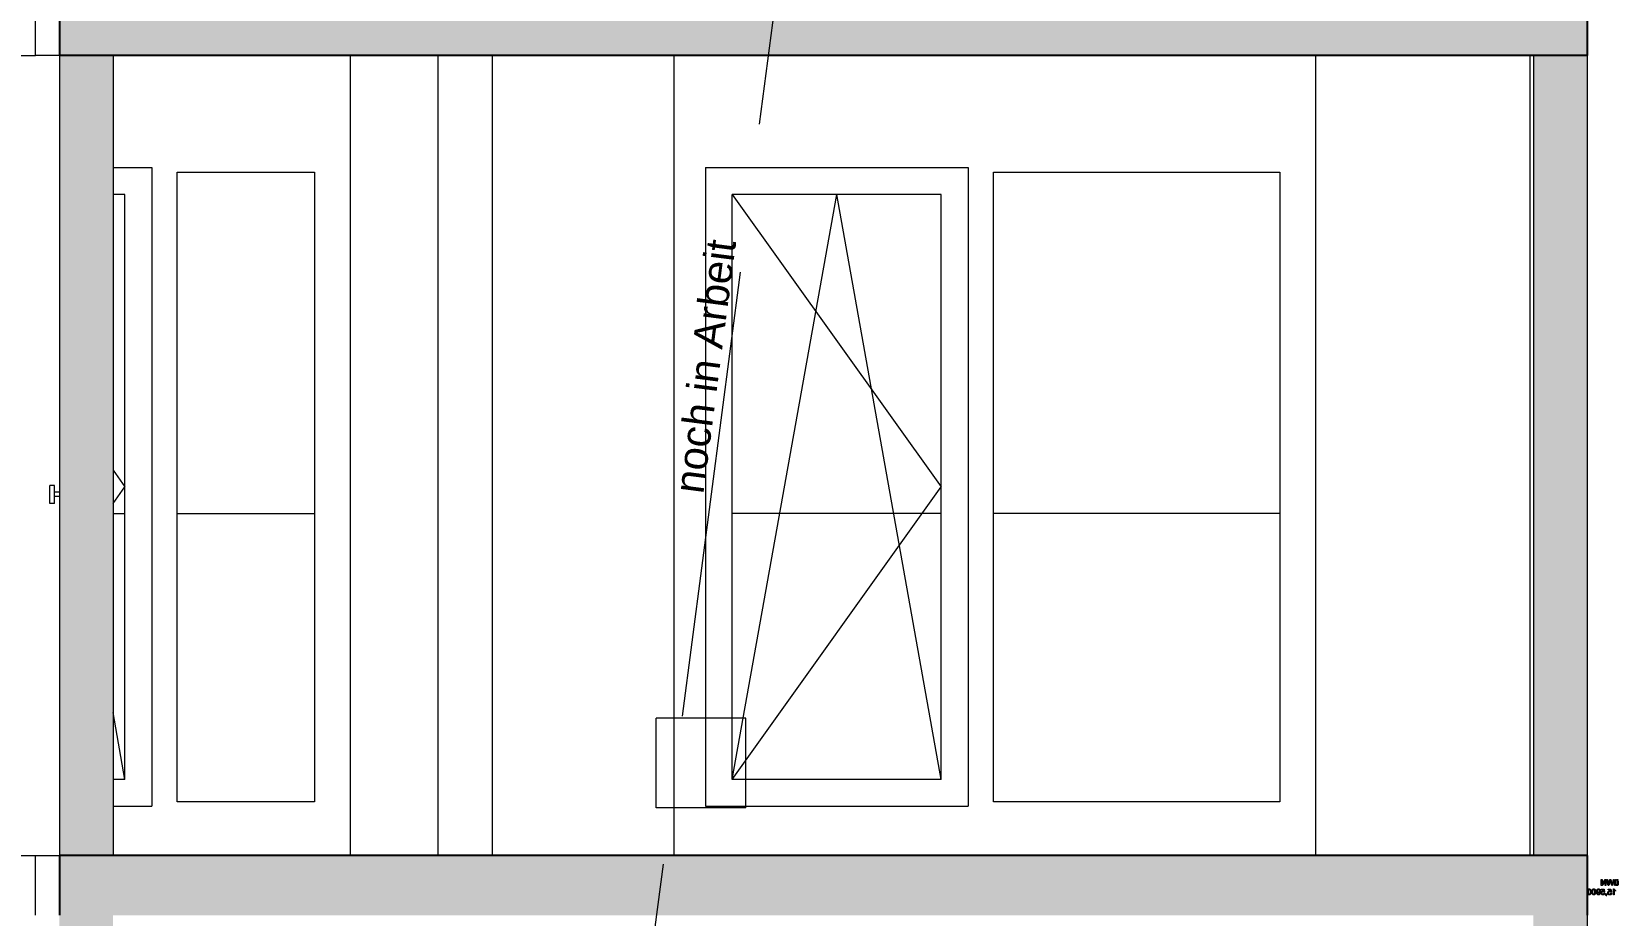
# Model space of a CAD drawing. Header units: metres. Extents: x -21.8 to 56, y -7 to 11.8.
# Drawn here: x -5.4 to -0.08, y 2.37 to 5.33 of the extents above; entities that cross this region are included whole.
import ezdxf

# ---------------------------------------------------------------- set-up
doc = ezdxf.new("R2010")
doc.units = ezdxf.units.M
doc.header["$MEASUREMENT"] = 0
doc.linetypes.add('Strichlinie eng', pattern=[0.002, 0.0015, -0.0005])
for name, color, linetype in [('I_Schnitt I RB_1_110 Wand Aussen', 7, 'Continuous'), ('I_Schnitt I RB_1_120 Wand Innen tragend', 7, 'Continuous'), ('I_Schnitt I RB_1_210 Decke', 7, 'Continuous'), ('I_Schnitt I RB_1_270 Deckendurchbruchsymbol', 7, 'Continuous'), ('I_Schnitt I RB_1_450 Absturzsicherung', 7, 'Continuous'), ('I_Schnitt I RB_1_950 Polierplan Bemaßung', 7, 'Continuous')]:
    doc.layers.add(name, color=color, linetype=linetype)
doc.styles.add('ERSTELLTER_STIL_2', font='arial.ttf')

msp = doc.modelspace()

# ---------------------------------------------------------------- hatches: boundary and pattern name
at = {"layer": 'I_Schnitt I RB_1_110 Wand Aussen', "linetype": 'Continuous', "lineweight": 0, "true_color": 0x000000}
for points in [[(-5.305, 2.57), (-5.125, 2.57), (-5.125, 5.25), (-5.305, 5.25)], [(-0.3655, 5.25), (-0.3655, 2.57), (-0.1855, 2.57), (-0.1855, 5.25)], [(-0.3655, 2.37), (-0.3655, -0.33), (-0.1855, -0.33), (-0.1855, 2.57), (-0.1855, 2.37)], [(-5.305, -0.33), (-5.125, -0.33), (-5.125, 2.37), (-5.305, 2.37)]]:
    msp.add_hatch(color=18, dxfattribs=at).paths.add_polyline_path(points)
at = {"layer": 'I_Schnitt I RB_1_210 Decke', "linetype": 'Continuous', "lineweight": 0, "true_color": 0x000000}
for points in [[(-5.305, 5.25), (-0.1855, 5.25), (-0.1855, 5.45), (-5.305, 5.45)], [(-5.305, 2.57), (-5.305, 2.37), (-0.1855, 2.37), (-0.1855, 2.57)]]:
    msp.add_hatch(color=18, dxfattribs=at).paths.add_polyline_path(points)

# ---------------------------------------------------------------- linework, layer by layer
at = {"layer": 'I_Schnitt I RB_1_110 Wand Aussen', "color": 7, "linetype": 'Continuous', "lineweight": 18, "ltscale": 1000}
for p, q in [((-5.305, 5.25), (-5.385, 5.25)), ((-5.305, 5.25), (-5.305, 2.57)), ((-5.125, 5.25), (-5.125, 2.57)), ((-4.33, 5.25), (-4.33, 2.57)), ((-3.245, 2.57), (-3.245, 5.25)), ((-1.095, 5.25), (-1.095, 2.57)), ((-0.3765, 2.57), (-0.3765, 5.25)), ((-0.3655, 5.25), (-0.3655, 2.57)), ((-0.1855, 5.25), (-0.1855, 2.57)), ((-5.385, 2.57), (-5.305, 2.57)), ((-0.1855, 2.57), (-0.1855, -0.33))]:
    msp.add_line(p, q, dxfattribs=at)
at = {"layer": 'I_Schnitt I RB_1_110 Wand Aussen', "color": 7, "linetype": 'Continuous', "lineweight": 13, "ltscale": 1000}
for p, q in [((-5.125, 4.875), (-4.995, 4.875)), ((-4.995, 4.875), (-4.995, 2.735)), ((-4.91, 2.75), (-4.91, 4.86)), ((-4.91, 4.86), (-4.45, 4.86)), ((-4.45, 4.86), (-4.45, 2.75)), ((-3.14, 4.875), (-3.14, 2.735)), ((-3.14, 4.875), (-2.26, 4.875)), ((-2.26, 4.875), (-2.26, 2.735)), ((-2.175, 2.75), (-2.175, 4.86)), ((-2.175, 4.86), (-1.215, 4.86)), ((-1.215, 4.86), (-1.215, 2.75)), ((-5.085, 4.785), (-5.125, 4.785)), ((-5.085, 2.825), (-5.085, 4.785)), ((-3.05, 2.825), (-3.05, 4.785)), ((-2.35, 4.785), (-3.05, 4.785)), ((-2.35, 2.825), (-2.35, 4.785)), ((-5.3365, 3.8087), (-5.3365, 3.81)), ((-5.3215, 3.81), (-5.3365, 3.81)), ((-5.3365, 3.805), (-5.3365, 3.8087)), ((-5.3365, 3.8), (-5.3365, 3.805)), ((-5.3365, 3.76), (-5.3365, 3.8)), ((-5.3215, 3.8087), (-5.3215, 3.81)), ((-5.3215, 3.805), (-5.3215, 3.8087)), ((-5.3215, 3.8), (-5.3215, 3.805)), ((-5.3215, 3.76), (-5.3215, 3.8)), ((-5.305, 3.7875), (-5.3215, 3.7875)), ((-5.3365, 3.755), (-5.3365, 3.76)), ((-5.3365, 3.7513), (-5.3365, 3.755)), ((-5.3365, 3.75), (-5.3365, 3.7513)), ((-5.3215, 3.75), (-5.3365, 3.75)), ((-5.305, 3.7725), (-5.3215, 3.7725)), ((-5.3215, 3.755), (-5.3215, 3.76)), ((-5.3215, 3.7513), (-5.3215, 3.755)), ((-5.3215, 3.75), (-5.3215, 3.7513)), ((-5.085, 2.825), (-5.125, 2.825)), ((-2.35, 2.825), (-3.05, 2.825)), ((-5.125, 2.735), (-4.995, 2.735)), ((-4.45, 2.75), (-4.91, 2.75)), ((-3.14, 2.735), (-2.26, 2.735)), ((-1.215, 2.75), (-2.175, 2.75))]:
    msp.add_line(p, q, dxfattribs=at)
at = {"layer": 'I_Schnitt I RB_1_110 Wand Aussen', "color": 8, "linetype": 'Continuous', "lineweight": 0, "ltscale": 1000}
for p, q in [((-3.05, 4.785), (-2.35, 3.805)), ((-3.05, 2.825), (-2.7, 4.785)), ((-2.35, 2.825), (-2.7, 4.785)), ((-5.125, 3.861), (-5.085, 3.805)), ((-5.125, 3.749), (-5.085, 3.805)), ((-3.05, 2.825), (-2.35, 3.805)), ((-5.085, 2.825), (-5.125, 3.049))]:
    msp.add_line(p, q, dxfattribs=at)
at = {"layer": 'I_Schnitt I RB_1_120 Wand Innen tragend', "color": 7, "linetype": 'Continuous', "lineweight": 18, "ltscale": 1000}
for p, q in [((-4.035, 2.57), (-4.035, 5.25)), ((-3.855, 5.25), (-3.855, 2.57))]:
    msp.add_line(p, q, dxfattribs=at)
at = {"layer": 'I_Schnitt I RB_1_210 Decke', "color": 7, "linetype": 'Continuous', "lineweight": 13, "ltscale": 1000}
for p, q in [((-5.385, 5.25), (-5.385, 5.45)), ((-5.575, 5.25), (-5.385, 5.25)), ((-5.575, 2.57), (-5.385, 2.57)), ((-5.385, 2.37), (-5.385, 2.57))]:
    msp.add_line(p, q, dxfattribs=at)
at = {"layer": 'I_Schnitt I RB_1_210 Decke', "color": 7, "linetype": 'Continuous', "lineweight": 25, "ltscale": 1000}
for p, q in [((-5.305, 5.45), (-5.305, 5.25)), ((-0.1855, 5.45), (-0.1855, 5.25)), ((-5.125, 5.25), (-5.305, 5.25)), ((-0.3655, 5.25), (-5.125, 5.25)), ((-0.1855, 5.25), (-0.3655, 5.25)), ((-5.305, 2.57), (-5.305, 2.37)), ((-5.125, 2.57), (-5.305, 2.57)), ((-0.3655, 2.57), (-5.125, 2.57)), ((-0.1855, 2.57), (-0.3655, 2.57)), ((-0.1855, 2.57), (-0.1855, 2.37))]:
    msp.add_line(p, q, dxfattribs=at)
at = {"layer": 'I_Schnitt I RB_1_270 Deckendurchbruchsymbol', "color": 7, "linetype": 'Continuous', "lineweight": 13, "ltscale": 1000}
for p, q in [((-3.005, 3.03), (-3.305, 3.03)), ((-3.305, 2.73), (-3.305, 3.03)), ((-3.005, 2.73), (-3.005, 3.03)), ((-3.005, 2.73), (-3.305, 2.73))]:
    msp.add_line(p, q, dxfattribs=at)
at = {"layer": 'I_Schnitt I RB_1_450 Absturzsicherung', "color": 7, "linetype": 'Continuous', "lineweight": 18, "ltscale": 1000}
for p, q in [((-5.125, 3.716), (-5.085, 3.716)), ((-4.91, 3.716), (-4.45, 3.716)), ((-2.35, 3.716), (-3.05, 3.716)), ((-1.215, 3.716), (-2.175, 3.716))]:
    msp.add_line(p, q, dxfattribs=at)
at = {"layer": 'I_Schnitt I RB_1_950 Polierplan Bemaßung', "color": 7, "linetype": 'Strichlinie eng', "lineweight": 13, "ltscale": 1000}
msp.add_line((-3.7318, -0.93), (-2.4906, 8.6194), dxfattribs=at)
at = {"layer": 'I_Schnitt I RB_1_950 Polierplan Bemaßung', "color": 7, "linetype": 'Continuous', "lineweight": 13, "ltscale": 1000}
for p, q in [((-0.1846, 2.4483), (-0.1845, 2.4501)), ((-0.1846, 2.4466), (-0.1846, 2.4483)), ((-0.1844, 2.4451), (-0.1846, 2.4466)), ((-0.1845, 2.4501), (-0.1844, 2.4516)), ((-0.1844, 2.4516), (-0.1842, 2.4529)), ((-0.1842, 2.4529), (-0.1838, 2.454)), ((-0.1838, 2.454), (-0.1834, 2.455)), ((-0.1834, 2.455), (-0.1829, 2.4558)), ((-0.1829, 2.4558), (-0.1824, 2.4566)), ((-0.1824, 2.4566), (-0.1817, 2.4572)), ((-0.182, 2.4505), (-0.1821, 2.4483)), ((-0.1821, 2.4483), (-0.182, 2.446)), ((-0.1818, 2.4523), (-0.182, 2.4505)), ((-0.182, 2.446), (-0.1818, 2.4442)), ((-0.1815, 2.4537), (-0.1818, 2.4523)), ((-0.1817, 2.4572), (-0.181, 2.4576)), ((-0.181, 2.4547), (-0.1815, 2.4537)), ((-0.181, 2.4576), (-0.1801, 2.458)), ((-0.1802, 2.4556), (-0.181, 2.4547)), ((-0.1792, 2.4561), (-0.1802, 2.4556)), ((-0.1801, 2.458), (-0.1792, 2.4582)), ((-0.1792, 2.4582), (-0.1782, 2.4583)), ((-0.1782, 2.4563), (-0.1792, 2.4561)), ((-0.1782, 2.4583), (-0.1768, 2.4582)), ((-0.1771, 2.4561), (-0.1782, 2.4563)), ((-0.1763, 2.4557), (-0.1771, 2.4561)), ((-0.1768, 2.4582), (-0.1757, 2.4578)), ((-0.1755, 2.4549), (-0.1763, 2.4557)), ((-0.1757, 2.4578), (-0.1746, 2.4571)), ((-0.175, 2.4538), (-0.1755, 2.4549)), ((-0.1746, 2.4523), (-0.175, 2.4538)), ((-0.1746, 2.4571), (-0.1738, 2.4563)), ((-0.1744, 2.4505), (-0.1746, 2.4523)), ((-0.1746, 2.4442), (-0.1743, 2.446)), ((-0.1743, 2.4483), (-0.1744, 2.4505)), ((-0.1743, 2.446), (-0.1743, 2.4483)), ((-0.1738, 2.4563), (-0.1731, 2.4552)), ((-0.1731, 2.4552), (-0.1725, 2.4539)), ((-0.1725, 2.4539), (-0.1722, 2.4527)), ((-0.1722, 2.4527), (-0.172, 2.4514)), ((-0.1719, 2.4462), (-0.1721, 2.4443)), ((-0.172, 2.4514), (-0.1718, 2.4499)), ((-0.1718, 2.4483), (-0.1719, 2.4462)), ((-0.1718, 2.4499), (-0.1718, 2.4483)), ((-0.1693, 2.4501), (-0.1691, 2.4516)), ((-0.1693, 2.4483), (-0.1693, 2.4501)), ((-0.1693, 2.4466), (-0.1693, 2.4483)), ((-0.1692, 2.4451), (-0.1693, 2.4466)), ((-0.1691, 2.4516), (-0.1689, 2.4529)), ((-0.1689, 2.4529), (-0.1686, 2.454)), ((-0.1686, 2.454), (-0.1682, 2.455)), ((-0.1682, 2.455), (-0.1677, 2.4558)), ((-0.1677, 2.4558), (-0.1671, 2.4566)), ((-0.1671, 2.4566), (-0.1665, 2.4572)), ((-0.1668, 2.4505), (-0.1669, 2.4483)), ((-0.1669, 2.4483), (-0.1668, 2.446)), ((-0.1666, 2.4523), (-0.1668, 2.4505)), ((-0.1668, 2.446), (-0.1666, 2.4442)), ((-0.1662, 2.4537), (-0.1666, 2.4523)), ((-0.1665, 2.4572), (-0.1657, 2.4576)), ((-0.1657, 2.4547), (-0.1662, 2.4537)), ((-0.1657, 2.4576), (-0.1649, 2.458)), ((-0.1649, 2.4556), (-0.1657, 2.4547)), ((-0.1649, 2.458), (-0.164, 2.4582)), ((-0.164, 2.4561), (-0.1649, 2.4556)), ((-0.164, 2.4582), (-0.1629, 2.4583)), ((-0.1629, 2.4563), (-0.164, 2.4561)), ((-0.1629, 2.4583), (-0.1616, 2.4582)), ((-0.1619, 2.4561), (-0.1629, 2.4563)), ((-0.161, 2.4557), (-0.1619, 2.4561)), ((-0.1616, 2.4582), (-0.1604, 2.4578)), ((-0.1603, 2.4549), (-0.161, 2.4557)), ((-0.1604, 2.4578), (-0.1594, 2.4571)), ((-0.1597, 2.4538), (-0.1603, 2.4549)), ((-0.1593, 2.4523), (-0.1597, 2.4538)), ((-0.1594, 2.4571), (-0.1585, 2.4563)), ((-0.1591, 2.4505), (-0.1593, 2.4523)), ((-0.1593, 2.4442), (-0.1591, 2.446)), ((-0.159, 2.4483), (-0.1591, 2.4505)), ((-0.1591, 2.446), (-0.159, 2.4483)), ((-0.1585, 2.4563), (-0.1578, 2.4552)), ((-0.1578, 2.4552), (-0.1573, 2.4539)), ((-0.1573, 2.4539), (-0.1569, 2.4527)), ((-0.1569, 2.4527), (-0.1567, 2.4514)), ((-0.1566, 2.4462), (-0.1569, 2.4443)), ((-0.1567, 2.4514), (-0.1566, 2.4499)), ((-0.1566, 2.4499), (-0.1565, 2.4483)), ((-0.1565, 2.4483), (-0.1566, 2.4462)), ((-0.1542, 2.4488), (-0.1541, 2.4505)), ((-0.1541, 2.447), (-0.1542, 2.4488)), ((-0.1541, 2.4505), (-0.154, 2.452)), ((-0.154, 2.4454), (-0.1541, 2.447)), ((-0.154, 2.452), (-0.1537, 2.4533)), ((-0.1537, 2.4533), (-0.1534, 2.4543)), ((-0.1534, 2.4543), (-0.1527, 2.4555)), ((-0.1527, 2.4555), (-0.1519, 2.4565)), ((-0.1519, 2.4565), (-0.151, 2.4573)), ((-0.1512, 2.4471), (-0.1518, 2.4478)), ((-0.1518, 2.4478), (-0.1518, 2.4473)), ((-0.1518, 2.4473), (-0.1518, 2.4463)), ((-0.1518, 2.4463), (-0.1516, 2.4454)), ((-0.1514, 2.4531), (-0.1515, 2.4518)), ((-0.1515, 2.4518), (-0.1514, 2.4505)), ((-0.151, 2.4542), (-0.1514, 2.4531)), ((-0.1514, 2.4505), (-0.151, 2.4494)), ((-0.1506, 2.4465), (-0.1512, 2.4471)), ((-0.151, 2.4573), (-0.1499, 2.4578)), ((-0.1504, 2.4551), (-0.151, 2.4542)), ((-0.151, 2.4494), (-0.1504, 2.4485)), ((-0.1498, 2.4459), (-0.1506, 2.4465)), ((-0.1496, 2.4557), (-0.1504, 2.4551)), ((-0.1504, 2.4485), (-0.1497, 2.4479)), ((-0.1499, 2.4578), (-0.1487, 2.4582)), ((-0.149, 2.4455), (-0.1498, 2.4459)), ((-0.1497, 2.4479), (-0.1487, 2.4475)), ((-0.1487, 2.4562), (-0.1496, 2.4557)), ((-0.1487, 2.4582), (-0.1475, 2.4583)), ((-0.1478, 2.4563), (-0.1487, 2.4562)), ((-0.1487, 2.4475), (-0.1477, 2.4474)), ((-0.1467, 2.4561), (-0.1478, 2.4563)), ((-0.1477, 2.4474), (-0.1466, 2.4475)), ((-0.1475, 2.4583), (-0.1458, 2.4581)), ((-0.1458, 2.4557), (-0.1467, 2.4561)), ((-0.1466, 2.4475), (-0.1457, 2.4479)), ((-0.1458, 2.4581), (-0.1443, 2.4575)), ((-0.145, 2.455), (-0.1458, 2.4557)), ((-0.1457, 2.4479), (-0.1449, 2.4485)), ((-0.1442, 2.446), (-0.1456, 2.4454)), ((-0.1443, 2.454), (-0.145, 2.455)), ((-0.1449, 2.4485), (-0.1443, 2.4494)), ((-0.1443, 2.4575), (-0.143, 2.4565)), ((-0.1439, 2.4529), (-0.1443, 2.454)), ((-0.1443, 2.4494), (-0.1439, 2.4504)), ((-0.143, 2.447), (-0.1442, 2.446)), ((-0.1438, 2.4516), (-0.1439, 2.4529)), ((-0.1439, 2.4504), (-0.1438, 2.4516)), ((-0.143, 2.4565), (-0.1423, 2.4555)), ((-0.1422, 2.4479), (-0.143, 2.447)), ((-0.1423, 2.4555), (-0.1417, 2.4544)), ((-0.1417, 2.449), (-0.1422, 2.4479)), ((-0.1417, 2.4544), (-0.1414, 2.4531)), ((-0.1414, 2.4503), (-0.1417, 2.449)), ((-0.1414, 2.4531), (-0.1413, 2.4517)), ((-0.1413, 2.4517), (-0.1414, 2.4503)), ((-0.139, 2.4452), (-0.1389, 2.4466)), ((-0.1389, 2.4466), (-0.1386, 2.4478)), ((-0.1386, 2.4478), (-0.1381, 2.4489)), ((-0.1381, 2.4556), (-0.1381, 2.4579)), ((-0.1381, 2.4579), (-0.1284, 2.4579)), ((-0.1303, 2.4556), (-0.1381, 2.4556)), ((-0.1381, 2.4489), (-0.1373, 2.4498)), ((-0.1378, 2.47), (-0.1378, 2.4896)), ((-0.1378, 2.4896), (-0.1354, 2.4896)), ((-0.1352, 2.47), (-0.1378, 2.47)), ((-0.1373, 2.4498), (-0.136, 2.4508)), ((-0.1364, 2.4463), (-0.1365, 2.445)), ((-0.136, 2.4474), (-0.1364, 2.4463)), ((-0.136, 2.4508), (-0.1346, 2.4514)), ((-0.1353, 2.4483), (-0.136, 2.4474)), ((-0.1354, 2.4896), (-0.1354, 2.4742)), ((-0.1354, 2.4742), (-0.125, 2.4896)), ((-0.1345, 2.4489), (-0.1353, 2.4483)), ((-0.1249, 2.4854), (-0.1352, 2.47)), ((-0.1346, 2.4514), (-0.1329, 2.4516)), ((-0.1335, 2.4493), (-0.1345, 2.4489)), ((-0.1323, 2.4495), (-0.1335, 2.4493)), ((-0.1329, 2.4516), (-0.1317, 2.4515)), ((-0.1312, 2.4493), (-0.1323, 2.4495)), ((-0.1317, 2.4515), (-0.1304, 2.451)), ((-0.1302, 2.4489), (-0.1312, 2.4493)), ((-0.1304, 2.451), (-0.1292, 2.4504)), ((-0.1292, 2.4504), (-0.1303, 2.4556)), ((-0.1294, 2.4483), (-0.1302, 2.4489)), ((-0.1287, 2.4476), (-0.1294, 2.4483)), ((-0.1265, 2.4479), (-0.1287, 2.4476)), ((-0.1284, 2.4579), (-0.1265, 2.4479)), ((-0.125, 2.4896), (-0.1224, 2.4896)), ((-0.1249, 2.47), (-0.1249, 2.4854)), ((-0.1224, 2.47), (-0.1249, 2.47)), ((-0.1224, 2.4896), (-0.1224, 2.47)), ((-0.1146, 2.47), (-0.12, 2.4896)), ((-0.12, 2.4896), (-0.1174, 2.4896)), ((-0.1174, 2.4896), (-0.1143, 2.477)), ((-0.1162, 2.4452), (-0.1161, 2.4466)), ((-0.1161, 2.4466), (-0.1157, 2.4478)), ((-0.1157, 2.4478), (-0.1152, 2.4489)), ((-0.1153, 2.4556), (-0.1153, 2.4579)), ((-0.1153, 2.4579), (-0.1055, 2.4579)), ((-0.1074, 2.4556), (-0.1153, 2.4556)), ((-0.1152, 2.4489), (-0.1144, 2.4498)), ((-0.1121, 2.47), (-0.1146, 2.47)), ((-0.1144, 2.4498), (-0.1131, 2.4508)), ((-0.1143, 2.477), (-0.1139, 2.4755)), ((-0.1139, 2.4755), (-0.1136, 2.474)), ((-0.1136, 2.474), (-0.1133, 2.4727)), ((-0.1135, 2.4463), (-0.1136, 2.445)), ((-0.1131, 2.4474), (-0.1135, 2.4463)), ((-0.1133, 2.4727), (-0.113, 2.4744)), ((-0.1131, 2.4508), (-0.1117, 2.4514)), ((-0.1125, 2.4483), (-0.1131, 2.4474)), ((-0.113, 2.4744), (-0.1127, 2.4761)), ((-0.1127, 2.4761), (-0.1123, 2.4779)), ((-0.1116, 2.4489), (-0.1125, 2.4483)), ((-0.1123, 2.4779), (-0.1118, 2.4797)), ((-0.108, 2.485), (-0.1121, 2.47)), ((-0.1118, 2.4797), (-0.109, 2.4896)), ((-0.1117, 2.4514), (-0.1101, 2.4516)), ((-0.1106, 2.4493), (-0.1116, 2.4489)), ((-0.1094, 2.4495), (-0.1106, 2.4493)), ((-0.1101, 2.4516), (-0.1088, 2.4515)), ((-0.1083, 2.4493), (-0.1094, 2.4495)), ((-0.109, 2.4896), (-0.1058, 2.4896)), ((-0.1088, 2.4515), (-0.1076, 2.451)), ((-0.1073, 2.4489), (-0.1083, 2.4493)), ((-0.1075, 2.4865), (-0.108, 2.485)), ((-0.1076, 2.451), (-0.1064, 2.4504)), ((-0.1073, 2.4873), (-0.1075, 2.4865)), ((-0.1064, 2.4504), (-0.1074, 2.4556)), ((-0.107, 2.486), (-0.1073, 2.4873)), ((-0.1065, 2.4483), (-0.1073, 2.4489)), ((-0.1068, 2.485), (-0.107, 2.486)), ((-0.1026, 2.47), (-0.1068, 2.485)), ((-0.1058, 2.4476), (-0.1065, 2.4483)), ((-0.1058, 2.4896), (-0.1021, 2.4764)), ((-0.1036, 2.4479), (-0.1058, 2.4476)), ((-0.1055, 2.4579), (-0.1036, 2.4479)), ((-0.0999, 2.47), (-0.1026, 2.47)), ((-0.1021, 2.4764), (-0.1019, 2.4758)), ((-0.1019, 2.4758), (-0.1016, 2.4745)), ((-0.1016, 2.4745), (-0.1012, 2.4727)), ((-0.1012, 2.4727), (-0.101, 2.4741)), ((-0.101, 2.4741), (-0.1007, 2.4754)), ((-0.1007, 2.4754), (-0.1004, 2.4768)), ((-0.1004, 2.4768), (-0.0974, 2.4896)), ((-0.0947, 2.4896), (-0.0999, 2.47)), ((-0.0974, 2.4896), (-0.0947, 2.4896)), ((-0.097, 2.4386), (-0.097, 2.4583)), ((-0.097, 2.4583), (-0.0954, 2.4583)), ((-0.0954, 2.4583), (-0.0949, 2.4574)), ((-0.0949, 2.4574), (-0.0942, 2.4566)), ((-0.0939, 2.4534), (-0.0946, 2.4539)), ((-0.0946, 2.4539), (-0.0946, 2.4386)), ((-0.0942, 2.4566), (-0.0933, 2.4557)), ((-0.0932, 2.4528), (-0.0939, 2.4534)), ((-0.0933, 2.4557), (-0.0922, 2.4548)), ((-0.0923, 2.4523), (-0.0932, 2.4528)), ((-0.0924, 2.47), (-0.0924, 2.4842)), ((-0.0924, 2.4842), (-0.09, 2.4842)), ((-0.0903, 2.47), (-0.0924, 2.47)), ((-0.0914, 2.4518), (-0.0923, 2.4523)), ((-0.0922, 2.4548), (-0.091, 2.454)), ((-0.0905, 2.4513), (-0.0914, 2.4518)), ((-0.091, 2.454), (-0.0897, 2.4534)), ((-0.0897, 2.451), (-0.0905, 2.4513)), ((-0.0904, 2.487), (-0.0904, 2.4898)), ((-0.0904, 2.4898), (-0.0879, 2.4898)), ((-0.0879, 2.487), (-0.0904, 2.487)), ((-0.0894, 2.471), (-0.0903, 2.4721)), ((-0.0903, 2.4721), (-0.0903, 2.47)), ((-0.09, 2.4842), (-0.09, 2.4766)), ((-0.09, 2.4766), (-0.09, 2.4755)), ((-0.09, 2.4755), (-0.0898, 2.4746)), ((-0.0898, 2.4746), (-0.0896, 2.4738)), ((-0.0897, 2.4534), (-0.0897, 2.451)), ((-0.0896, 2.4738), (-0.0891, 2.473)), ((-0.0883, 2.4703), (-0.0894, 2.471)), ((-0.0891, 2.473), (-0.0883, 2.4723)), ((-0.0883, 2.4723), (-0.0873, 2.4719)), ((-0.0871, 2.4698), (-0.0883, 2.4703)), ((-0.0879, 2.4898), (-0.0879, 2.487)), ((-0.0873, 2.4719), (-0.0862, 2.4718)), ((-0.0858, 2.4697), (-0.0871, 2.4698)), ((-0.0862, 2.4718), (-0.0852, 2.4719)), ((-0.0845, 2.4698), (-0.0858, 2.4697)), ((-0.0854, 2.487), (-0.0854, 2.4898)), ((-0.0854, 2.4898), (-0.0829, 2.4898)), ((-0.0829, 2.487), (-0.0854, 2.487)), ((-0.0852, 2.4719), (-0.0844, 2.4723)), ((-0.0834, 2.4702), (-0.0845, 2.4698)), ((-0.0844, 2.4723), (-0.0838, 2.4729)), ((-0.0838, 2.4729), (-0.0835, 2.4738)), ((-0.0835, 2.4738), (-0.0833, 2.4748)), ((-0.0825, 2.4707), (-0.0834, 2.4702)), ((-0.0833, 2.4763), (-0.0833, 2.4842)), ((-0.0833, 2.4842), (-0.0809, 2.4842)), ((-0.0833, 2.4748), (-0.0833, 2.4763)), ((-0.0829, 2.4898), (-0.0829, 2.487)), ((-0.0818, 2.4714), (-0.0825, 2.4707)), ((-0.0813, 2.4722), (-0.0818, 2.4714)), ((-0.081, 2.4732), (-0.0813, 2.4722)), ((-0.0809, 2.4741), (-0.081, 2.4732)), ((-0.0809, 2.4842), (-0.0809, 2.4754)), ((-0.0809, 2.4754), (-0.0809, 2.4741)), ((-0.1842, 2.4438), (-0.1844, 2.4451)), ((-0.1839, 2.4427), (-0.1842, 2.4438)), ((-0.1833, 2.4414), (-0.1839, 2.4427)), ((-0.1826, 2.4403), (-0.1833, 2.4414)), ((-0.1818, 2.4394), (-0.1826, 2.4403)), ((-0.1818, 2.4442), (-0.1815, 2.4428)), ((-0.1807, 2.4388), (-0.1818, 2.4394)), ((-0.1815, 2.4428), (-0.181, 2.4418)), ((-0.181, 2.4418), (-0.1802, 2.4409)), ((-0.1796, 2.4384), (-0.1807, 2.4388)), ((-0.1802, 2.4409), (-0.1792, 2.4404)), ((-0.1782, 2.4382), (-0.1796, 2.4384)), ((-0.1792, 2.4404), (-0.1782, 2.4402)), ((-0.1782, 2.4402), (-0.1771, 2.4404)), ((-0.1769, 2.4384), (-0.1782, 2.4382)), ((-0.1771, 2.4404), (-0.1762, 2.4409)), ((-0.1757, 2.4387), (-0.1769, 2.4384)), ((-0.1762, 2.4409), (-0.1754, 2.4418)), ((-0.1746, 2.4394), (-0.1757, 2.4387)), ((-0.1754, 2.4418), (-0.1749, 2.4428)), ((-0.1749, 2.4428), (-0.1746, 2.4442)), ((-0.1737, 2.4403), (-0.1746, 2.4394)), ((-0.173, 2.4414), (-0.1737, 2.4403)), ((-0.1725, 2.4427), (-0.173, 2.4414)), ((-0.1721, 2.4443), (-0.1725, 2.4427)), ((-0.1689, 2.4438), (-0.1692, 2.4451)), ((-0.1686, 2.4427), (-0.1689, 2.4438)), ((-0.1681, 2.4414), (-0.1686, 2.4427)), ((-0.1674, 2.4403), (-0.1681, 2.4414)), ((-0.1665, 2.4394), (-0.1674, 2.4403)), ((-0.1666, 2.4442), (-0.1662, 2.4428)), ((-0.1655, 2.4388), (-0.1665, 2.4394)), ((-0.1662, 2.4428), (-0.1657, 2.4418)), ((-0.1657, 2.4418), (-0.1649, 2.4409)), ((-0.1643, 2.4384), (-0.1655, 2.4388)), ((-0.1649, 2.4409), (-0.164, 2.4404)), ((-0.1629, 2.4382), (-0.1643, 2.4384)), ((-0.164, 2.4404), (-0.1629, 2.4402)), ((-0.1629, 2.4402), (-0.1619, 2.4404)), ((-0.1616, 2.4384), (-0.1629, 2.4382)), ((-0.1619, 2.4404), (-0.161, 2.4409)), ((-0.1604, 2.4387), (-0.1616, 2.4384)), ((-0.161, 2.4409), (-0.1601, 2.4418)), ((-0.1594, 2.4394), (-0.1604, 2.4387)), ((-0.1601, 2.4418), (-0.1597, 2.4428)), ((-0.1597, 2.4428), (-0.1593, 2.4442)), ((-0.1585, 2.4403), (-0.1594, 2.4394)), ((-0.1578, 2.4414), (-0.1585, 2.4403)), ((-0.1572, 2.4427), (-0.1578, 2.4414)), ((-0.1569, 2.4443), (-0.1572, 2.4427)), ((-0.1537, 2.444), (-0.154, 2.4454)), ((-0.1534, 2.4428), (-0.1537, 2.444)), ((-0.1527, 2.4414), (-0.1534, 2.4428)), ((-0.1519, 2.4403), (-0.1527, 2.4414)), ((-0.1509, 2.4394), (-0.1519, 2.4403)), ((-0.1516, 2.4454), (-0.1514, 2.4444)), ((-0.1514, 2.4444), (-0.151, 2.4431)), ((-0.151, 2.4431), (-0.1505, 2.4421)), ((-0.1498, 2.4388), (-0.1509, 2.4394)), ((-0.1505, 2.4421), (-0.1499, 2.4413)), ((-0.1499, 2.4413), (-0.1492, 2.4407)), ((-0.1485, 2.4384), (-0.1498, 2.4388)), ((-0.1492, 2.4407), (-0.1483, 2.4403)), ((-0.148, 2.4453), (-0.149, 2.4455)), ((-0.1472, 2.4382), (-0.1485, 2.4384)), ((-0.1483, 2.4403), (-0.1472, 2.4402)), ((-0.1471, 2.4452), (-0.148, 2.4453)), ((-0.1472, 2.4402), (-0.146, 2.4404)), ((-0.1457, 2.4384), (-0.1472, 2.4382)), ((-0.1456, 2.4454), (-0.1471, 2.4452)), ((-0.146, 2.4404), (-0.1451, 2.441)), ((-0.1445, 2.4388), (-0.1457, 2.4384)), ((-0.1451, 2.441), (-0.1446, 2.4415)), ((-0.1446, 2.4415), (-0.1442, 2.4423)), ((-0.1434, 2.4395), (-0.1445, 2.4388)), ((-0.1442, 2.4423), (-0.144, 2.4433)), ((-0.144, 2.4433), (-0.1416, 2.4431)), ((-0.1426, 2.4405), (-0.1434, 2.4395)), ((-0.142, 2.4417), (-0.1426, 2.4405)), ((-0.1416, 2.4431), (-0.142, 2.4417)), ((-0.1389, 2.4435), (-0.139, 2.4452)), ((-0.1384, 2.442), (-0.1389, 2.4435)), ((-0.1375, 2.4406), (-0.1384, 2.442)), ((-0.1365, 2.4396), (-0.1375, 2.4406)), ((-0.1365, 2.445), (-0.1364, 2.4437)), ((-0.1353, 2.4388), (-0.1365, 2.4396)), ((-0.1364, 2.4437), (-0.136, 2.4425)), ((-0.136, 2.4425), (-0.1353, 2.4415)), ((-0.1353, 2.4415), (-0.1344, 2.4408)), ((-0.1339, 2.4384), (-0.1353, 2.4388)), ((-0.1344, 2.4408), (-0.1334, 2.4404)), ((-0.1323, 2.4382), (-0.1339, 2.4384)), ((-0.1334, 2.4404), (-0.1323, 2.4402)), ((-0.1323, 2.4402), (-0.1314, 2.4403)), ((-0.1307, 2.4384), (-0.1323, 2.4382)), ((-0.1314, 2.4403), (-0.1306, 2.4406)), ((-0.1292, 2.4389), (-0.1307, 2.4384)), ((-0.1306, 2.4406), (-0.1299, 2.4411)), ((-0.1299, 2.4411), (-0.1293, 2.4419)), ((-0.1293, 2.4419), (-0.1288, 2.4428)), ((-0.128, 2.4397), (-0.1292, 2.4389)), ((-0.1288, 2.4428), (-0.1286, 2.4439)), ((-0.1286, 2.4439), (-0.126, 2.4437)), ((-0.127, 2.4408), (-0.128, 2.4397)), ((-0.1264, 2.4422), (-0.127, 2.4408)), ((-0.126, 2.4437), (-0.1264, 2.4422)), ((-0.1225, 2.4386), (-0.1225, 2.4413)), ((-0.1225, 2.4413), (-0.1197, 2.4413)), ((-0.1223, 2.4372), (-0.1225, 2.4386)), ((-0.1219, 2.4361), (-0.1223, 2.4372)), ((-0.1212, 2.4353), (-0.1219, 2.4361)), ((-0.1202, 2.4347), (-0.1212, 2.4353)), ((-0.1197, 2.4386), (-0.1211, 2.4386)), ((-0.1211, 2.4386), (-0.121, 2.4375)), ((-0.121, 2.4375), (-0.1207, 2.4367)), ((-0.1207, 2.4367), (-0.1202, 2.4361)), ((-0.1202, 2.4361), (-0.1195, 2.4357)), ((-0.1195, 2.4357), (-0.1202, 2.4347)), ((-0.1197, 2.4413), (-0.1197, 2.4386)), ((-0.116, 2.4435), (-0.1162, 2.4452)), ((-0.1155, 2.442), (-0.116, 2.4435)), ((-0.1146, 2.4406), (-0.1155, 2.442)), ((-0.1136, 2.4396), (-0.1146, 2.4406)), ((-0.1136, 2.445), (-0.1135, 2.4437)), ((-0.1124, 2.4388), (-0.1136, 2.4396)), ((-0.1135, 2.4437), (-0.1131, 2.4425)), ((-0.1131, 2.4425), (-0.1124, 2.4415)), ((-0.1124, 2.4415), (-0.1115, 2.4408)), ((-0.111, 2.4384), (-0.1124, 2.4388)), ((-0.1115, 2.4408), (-0.1106, 2.4404)), ((-0.1095, 2.4382), (-0.111, 2.4384)), ((-0.1106, 2.4404), (-0.1095, 2.4402)), ((-0.1095, 2.4402), (-0.1085, 2.4403)), ((-0.1078, 2.4384), (-0.1095, 2.4382)), ((-0.1085, 2.4403), (-0.1077, 2.4406)), ((-0.1063, 2.4389), (-0.1078, 2.4384)), ((-0.1077, 2.4406), (-0.107, 2.4411)), ((-0.107, 2.4411), (-0.1064, 2.4419)), ((-0.1064, 2.4419), (-0.106, 2.4428)), ((-0.1051, 2.4397), (-0.1063, 2.4389)), ((-0.106, 2.4428), (-0.1057, 2.4439)), ((-0.1057, 2.4439), (-0.1032, 2.4437)), ((-0.1041, 2.4408), (-0.1051, 2.4397)), ((-0.1035, 2.4422), (-0.1041, 2.4408)), ((-0.1032, 2.4437), (-0.1035, 2.4422)), ((-0.0946, 2.4386), (-0.097, 2.4386))]:
    msp.add_line(p, q, dxfattribs=at)

# ---------------------------------------------------------------- texts
at = {"layer": 'I_Schnitt I RB_1_950 Polierplan Bemaßung', "color": 7, "linetype": 'Continuous', "lineweight": 13, "insert": (-3.1913, 4.2153), "char_height": 0.1, "attachment_point": 2, "rotation": 82.5946, "style": 'ERSTELLTER_STIL_2'}
msp.add_mtext('\\A1;{\\pqc;\\fArial|b0|i0|c0|p0;\\W1.000000;noch in Arbeit}', dxfattribs=at)

doc.saveas('drawing.dxf')
